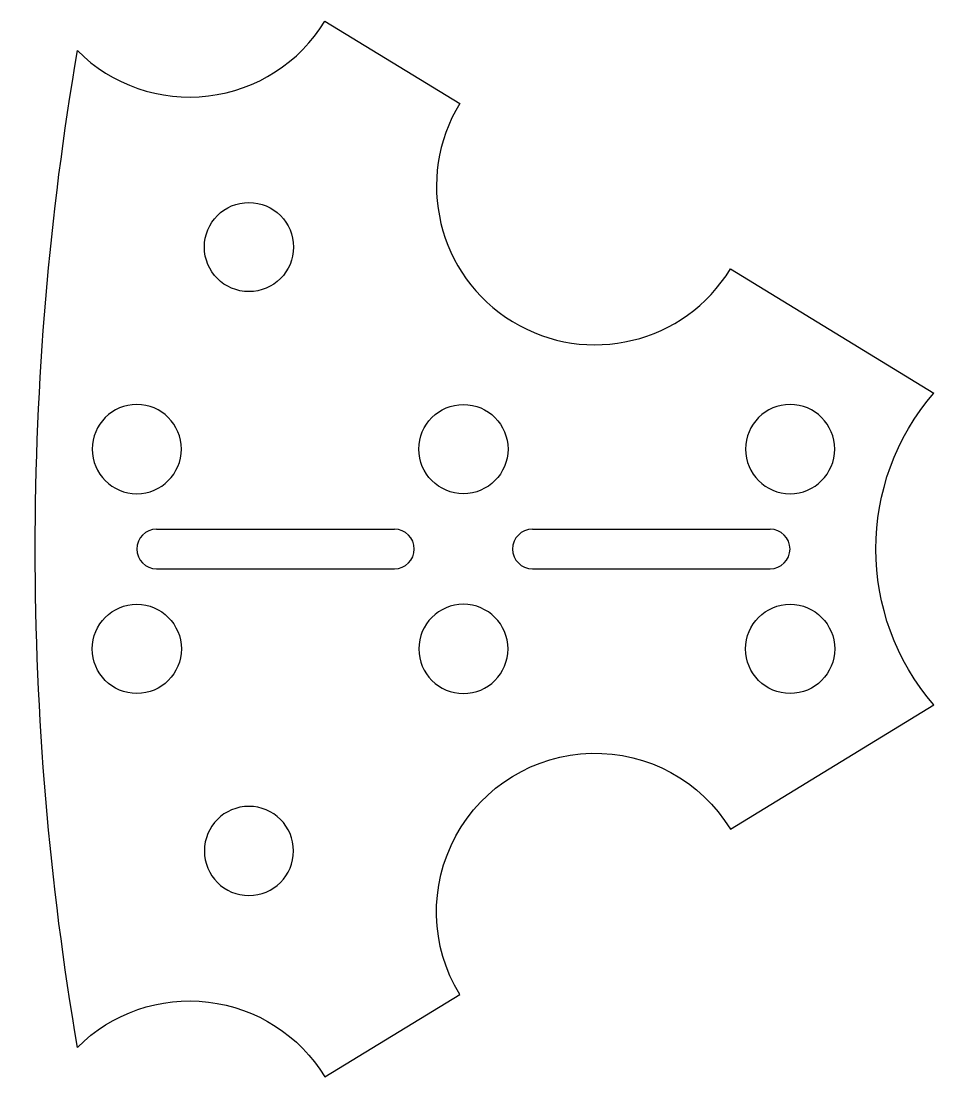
# Model space of a CAD drawing. Extents: x 205.77 to 207.21, y -0.83 to 0.83.
import ezdxf

# ---------------------------------------------------------------- set-up
doc = ezdxf.new("R2010")
doc.units = 0
doc.layers.add('STEMHEAD', color=7, linetype='CONTINUOUS')

msp = doc.modelspace()

# ---------------------------------------------------------------- linework, layer by layer
at = {"layer": 'STEMHEAD', "color": 0, "linetype": 'CONTINUOUS'}
for p, q in [((206.2535, 0.832, 0), (206.466, 0.7022, 0)), ((206.8928, 0.4416, 0), (207.2135, 0.2457, 0)), ((205.9882, 0.0313, 0), (206.3632, 0.0313, 0)), ((206.5805, 0.0313, 0), (206.9555, 0.0313, 0)), ((205.9882, -0.0312, 0), (206.3632, -0.0312, 0)), ((206.5805, -0.0312, 0), (206.9555, -0.0312, 0)), ((206.8928, -0.4416, 0), (207.2135, -0.2457, 0)), ((206.2535, -0.832, 0), (206.466, -0.7022, 0))]:
    msp.add_line(p, q, dxfattribs=at)
for centre in [(206.1337, 0.4759, 0), (206.4718, 0.1575, 0), (205.9569, -0.1575, 0), (206.9868, -0.1575, 0)]:
    msp.add_circle(centre, 0.0703, dxfattribs=at)
at = {"layer": 'STEMHEAD', "color": 0, "linetype": 'CONTINUOUS', "extrusion": (2.21366e-14, -2.86412e-14, -1)}
msp.add_circle((-205.9569, 0.1575, 0), 0.0703, dxfattribs=at)
at = {"layer": 'STEMHEAD', "color": 0, "linetype": 'CONTINUOUS', "extrusion": (2.21539e-14, -2.86412e-14, -1)}
msp.add_circle((-206.9868, 0.1575, 0), 0.0703, dxfattribs=at)
at = {"layer": 'STEMHEAD', "color": 0, "linetype": 'CONTINUOUS', "extrusion": (2.21701e-14, 1.58342e-13, -1)}
msp.add_circle((-206.4718, -0.1575, 0), 0.0703, dxfattribs=at)
at = {"layer": 'STEMHEAD', "color": 0, "linetype": 'CONTINUOUS', "extrusion": (2.21724e-14, -5.02796e-14, -1)}
msp.add_circle((-206.1337, -0.4759, 0), 0.0703, dxfattribs=at)
at = {"layer": 'STEMHEAD', "color": 0, "linetype": 'CONTINUOUS'}
for centre, radius, start, end in [((206.0401, 0.9623, 0), 0.25, 225.0231, 328.5877), ((206.6794, 0.5719, 0), 0.25, 148.5877, 328.5877), ((205.9882, 0, 0), 0.0312, 90, 270), ((206.3632, 0, 0), 0.0312, 270, 90), ((206.5805, 0, 0), 0.0312, 90, 270), ((206.9555, 0, 0), 0.0312, 270, 90)]:
    msp.add_arc(centre, radius, start, end, dxfattribs=at)
at = {"layer": 'STEMHEAD', "color": 0, "linetype": 'CONTINUOUS', "extrusion": (1.06675e-14, 1.15106e-26, -1)}
msp.add_arc((-210.4592, 0, 0), 4.6624, 350.3014, 9.6986, dxfattribs=at)
at = {"layer": 'STEMHEAD', "color": 0, "linetype": 'CONTINUOUS', "extrusion": (6.55388e-14, -1.30358e-14, -1)}
msp.add_arc((-207.498, 0, 0), 0.376, 319.1864, 40.8136, dxfattribs=at)
at = {"layer": 'STEMHEAD', "color": 0, "linetype": 'CONTINUOUS', "extrusion": (1.03251e-14, -2.68682e-14, -1)}
msp.add_arc((-206.6794, -0.5719, 0), 0.25, 328.5877, 148.5877, dxfattribs=at)
at = {"layer": 'STEMHEAD', "color": 0, "linetype": 'CONTINUOUS', "extrusion": (2.49763e-14, 3.25459e-14, -1)}
msp.add_arc((-206.0401, -0.9623, 0), 0.25, 45.0231, 148.5877, dxfattribs=at)

doc.saveas('drawing.dxf')
